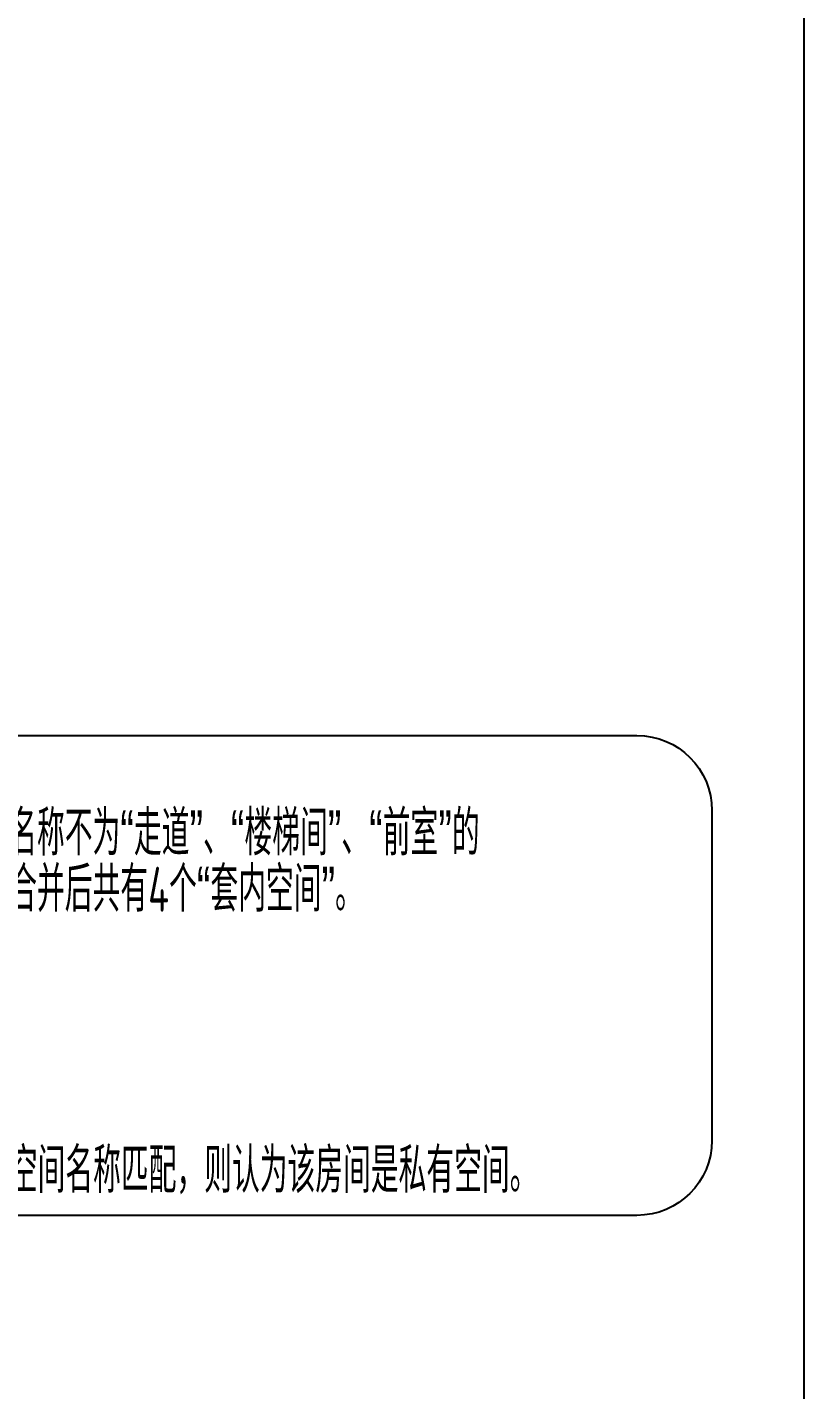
# Model space of a CAD drawing. Header units: millimetres. Extents: x -77018 to 517482, y 243785 to 1580285.
# Drawn here: x 413887 to 517482, y 1038028 to 1219743 of the extents above; entities that cross this region are included whole.
import ezdxf
from ezdxf.enums import TextEntityAlignment as Align

# ---------------------------------------------------------------- set-up
doc = ezdxf.new("R2010")
doc.units = ezdxf.units.MM
doc.header["$LTSCALE"] = 1000
for name, color, linetype in [('C-SHET-SHET', 144, 'Continuous'), ('E-UNIV-DIAG', 2, 'Continuous'), ('E-UNIV-NOTE', 6, 'Continuous')]:
    doc.layers.add(name, color=color, linetype=linetype)
doc.styles.add('TH-STYLE3', font='tssdeng.shx', dxfattribs={"width": 0.65, "bigfont": 'tssdchn.shx'})

msp = doc.modelspace()

# ---------------------------------------------------------------- linework, layer by layer
at = {"layer": 'C-SHET-SHET'}
msp.add_lwpolyline([(-77018, 1580284.8), (517482, 1580284.8), (517482, 243784.8), (-77018, 243784.8)], close=True, dxfattribs=at)
at = {"layer": 'E-UNIV-DIAG', "color": 3}
msp.add_lwpolyline([(495232, 1061284.8), (315232, 1061284.8, -0.41421356), (305232, 1071284.8), (305232, 1115284.8, -0.41421356), (315232, 1125284.8), (495232, 1125284.8, -0.41421356), (505232, 1115284.8), (505232, 1071284.8, -0.41421356)], format="xyb", close=True, dxfattribs=at)

# ---------------------------------------------------------------- texts
at = {"layer": 'E-UNIV-NOTE', "style": 'TH-STYLE3', "width": 0.65}
for s, p in [('以房间名称为“卧室”的房间为起点，合并所有相联通且房间名称不为“走道”、“楼梯间”、“前室”的', (315232, 1112284.8)), ('房间，组成的房间集合称为一个“套内空间”，如下图所示，合并后共有4个“套内空间”。', (315232, 1104784.8)), ('由用户维护可配置数据，凡是房间名称与数据列表中的私有空间名称匹配，则认为该房间是私有空间。', (315232, 1067284.8))]:
    msp.add_text(s, height=6000, dxfattribs=at).set_placement(p, align=Align.MIDDLE_LEFT)

doc.saveas('drawing.dxf')
